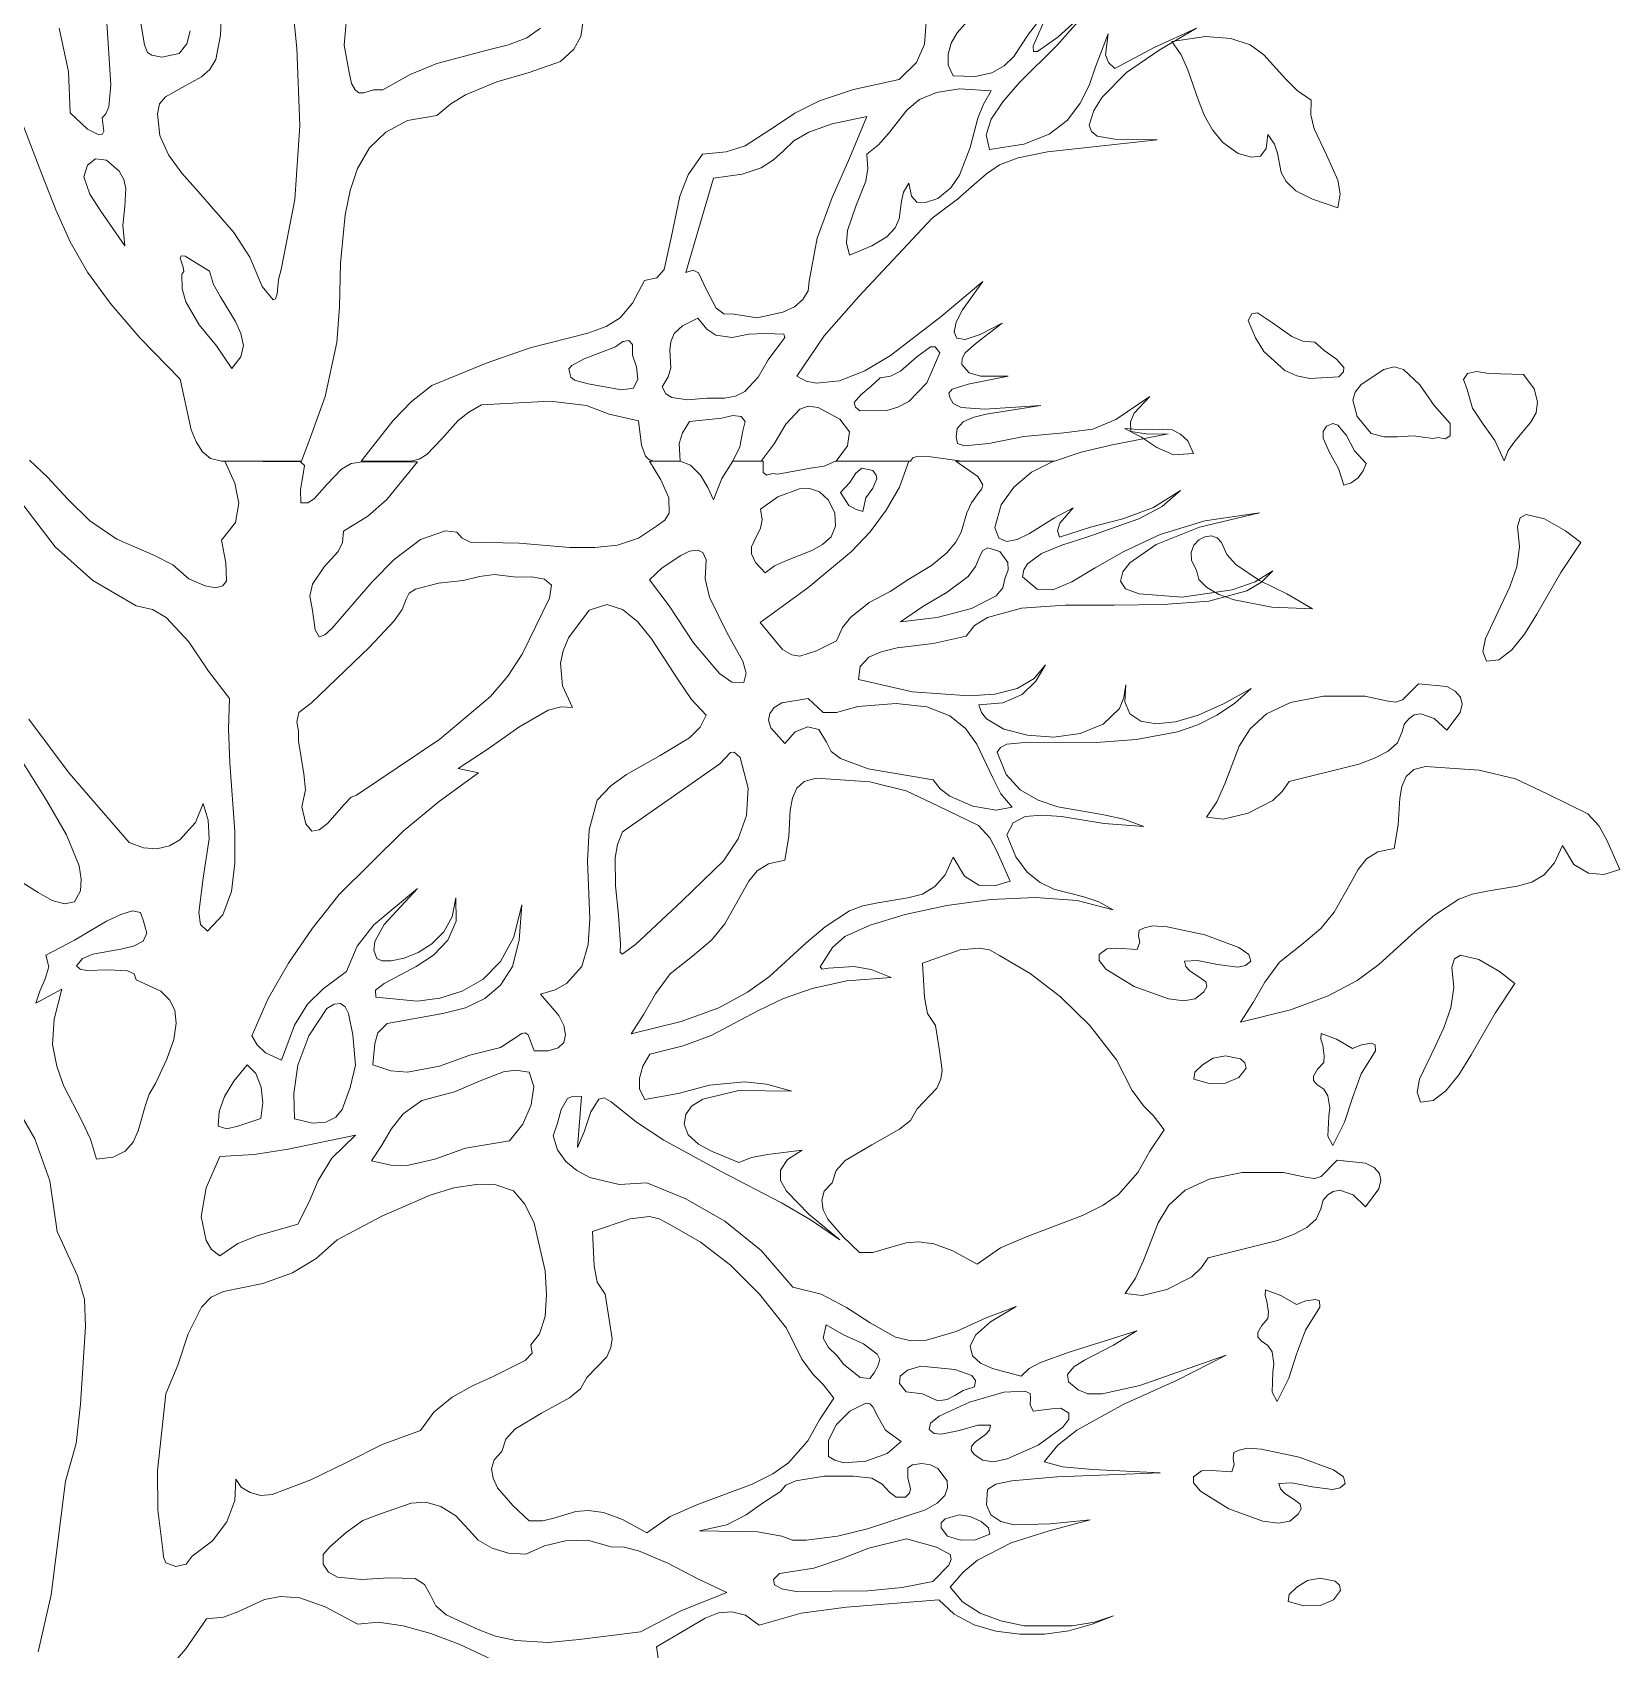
# Model space of a CAD drawing. Header units: inches. Extents: x -885 to 26362, y -28010 to 990.
# Drawn here: x 4401.628 to 4402.897, y -2396.451 to -2395.158 of the extents above; entities that cross this region are included whole.
import ezdxf

# ---------------------------------------------------------------- set-up
doc = ezdxf.new("R2010")
doc.units = ezdxf.units.IN
doc.header["$MEASUREMENT"] = 0
doc.layers.add('TREE', color=3, linetype='Continuous', lineweight=15)

# ---------------------------------------------------------------- blocks, each defined once
blk = doc.blocks.new('tree2')
at = {"layer": 'TREE'}
for points in [[(5207.9229, 5947.7084), (5207.9396, 5947.714), (5207.958, 5947.7183), (5207.9935, 5947.7254), (5207.9814, 5947.7251), (5207.9704, 5947.7269), (5207.9701, 5947.7328), (5207.9725, 5947.7383), (5207.9821, 5947.7485), (5207.9611, 5947.7343), (5207.9467, 5947.7282), (5207.9288, 5947.726), (5207.9039, 5947.7238), (5207.8823, 5947.7195), (5207.8672, 5947.718), (5207.8629, 5947.7195), (5207.862, 5947.7235), (5207.8626, 5947.7288), (5207.8663, 5947.7328), (5207.8724, 5947.7355), (5207.8805, 5947.7377), (5207.9146, 5947.7429), (5207.8798, 5947.7408), (5207.865, 5947.7417), (5207.8601, 5947.7442), (5207.858, 5947.7479), (5207.8574, 5947.7506), (5207.8595, 5947.7531), (5207.8694, 5947.7562), (5207.8943, 5947.7611), (5207.8771, 5947.7611), (5207.87, 5947.7633), (5207.8654, 5947.7685), (5207.8657, 5947.7722), (5207.8675, 5947.7756), (5207.8743, 5947.7817), (5207.8906, 5947.7941), (5207.8768, 5947.787), (5207.8675, 5947.7839), (5207.8623, 5947.7848), (5207.8607, 5947.7885), (5207.862, 5947.7947), (5207.866, 5947.8024), (5207.8786, 5947.8199), (5207.8527, 5947.7981), (5207.8213, 5947.774), (5207.8053, 5947.7645), (5207.7896, 5947.7583), (5207.7754, 5947.7568), (5207.769, 5947.758), (5207.7631, 5947.7611), (5207.7801, 5947.7861), (5207.8013, 5947.8104), (5207.8472, 5947.8593), (5207.8629, 5947.871), (5207.8731, 5947.88), (5207.8808, 5947.8867), (5207.8888, 5947.8923), (5207.9005, 5947.8966), (5207.9186, 5947.9003), (5207.9867, 5947.9077), (5207.9605, 5947.9083), (5207.9494, 5947.9101), (5207.946, 5947.9129), (5207.9445, 5947.9169), (5207.9473, 5947.9259), (5207.9525, 5947.9342), (5207.9676, 5947.9496), (5207.9879, 5947.9634), (5208.011, 5947.977), (5207.9848, 5947.965), (5207.9605, 5947.952), (5207.9565, 5947.9557), (5207.9547, 5947.9606), (5207.9562, 5947.9736), (5207.9485, 5947.953), (5207.9445, 5947.9416), (5207.939, 5947.9305), (5207.931, 5947.92), (5207.9196, 5947.9114), (5207.9039, 5947.9052), (5207.8826, 5947.9018), (5207.8805, 5947.9108), (5207.8838, 5947.9206), (5207.8909, 5947.9314), (5207.9011, 5947.9431), (5207.9248, 5947.9668), (5207.9454, 5947.9899), (5207.9251, 5947.9714), (5207.9125, 5947.9625), (5207.91, 5947.9625), (5207.9097, 5947.9659), (5207.9183, 5947.9853)], [(5207.9119, 5947.9797), (5207.9069, 5947.9733), (5207.8977, 5947.9594), (5207.8918, 5947.9536), (5207.8841, 5947.9493), (5207.8737, 5947.9471), (5207.8601, 5947.9474), (5207.857, 5947.9542), (5207.857, 5947.961), (5207.8589, 5947.9677), (5207.8626, 5947.9742), (5207.8851, 5947.9998)], [(5207.2726, 5947.9443), (5207.2948, 5947.8864), (5207.3034, 5947.8643), (5207.3123, 5947.8446), (5207.3231, 5947.8258), (5207.3372, 5947.8064), (5207.3557, 5947.7848), (5207.3807, 5947.7593), (5207.3874, 5947.7278), (5207.3905, 5947.7205), (5207.3945, 5947.7143), (5207.3994, 5947.71), (5207.4062, 5947.7084), (5207.4558, 5947.7084), (5207.4623, 5947.7257), (5207.4706, 5947.7485), (5207.4777, 5947.782), (5207.4795, 5947.8042), (5207.4801, 5947.8313), (5207.4829, 5947.8612), (5207.486, 5947.8763), (5207.4906, 5947.8901), (5207.498, 5947.9028), (5207.5082, 5947.9126), (5207.5217, 5947.9197), (5207.5399, 5947.9228), (5207.5485, 5947.9302), (5207.5577, 5947.9357), (5207.5771, 5947.9437), (5207.5971, 5947.9496), (5207.6165, 5947.9563), (5207.6249, 5947.964), (5207.6292, 5947.972), (5207.6319, 5947.9899)], [(5207.8444, 5947.9948), (5207.8423, 5947.9671), (5207.8373, 5947.9557), (5207.8266, 5947.9453), (5207.7982, 5947.9391), (5207.7773, 5947.932), (5207.7619, 5947.9243), (5207.7505, 5947.9166), (5207.7311, 5947.904), (5207.7194, 5947.9003), (5207.7046, 5947.8988), (5207.6957, 5947.8861), (5207.6905, 5947.8729), (5207.6852, 5947.847), (5207.6809, 5947.8273), (5207.6763, 5947.8221), (5207.6686, 5947.8205), (5207.6612, 5947.8064), (5207.6535, 5947.7974), (5207.6449, 5947.7919), (5207.6335, 5947.7879), (5207.5978, 5947.7787), (5207.571, 5947.7694), (5207.5368, 5947.7553), (5207.5242, 5947.7454), (5207.5128, 5947.7337), (5207.4928, 5947.7084), (5207.5235, 5947.7084), (5207.5288, 5947.7097), (5207.5337, 5947.7125), (5207.5429, 5947.7223), (5207.5531, 5947.7337), (5207.5596, 5947.7389), (5207.5676, 5947.7433), (5207.6101, 5947.7457), (5207.6326, 5947.7429), (5207.6467, 5947.7377), (5207.6649, 5947.7334), (5207.6667, 5947.7183), (5207.6692, 5947.7115), (5207.6714, 5947.7094), (5207.6744, 5947.7084), (5207.6908, 5947.7084), (5207.6901, 5947.7195), (5207.6923, 5947.726), (5207.6966, 5947.7331), (5207.7166, 5947.7352), (5207.7234, 5947.7368), (5207.7286, 5947.7362), (5207.7311, 5947.7331), (5207.7296, 5947.7272), (5207.7277, 5947.7174), (5207.7234, 5947.7084), (5207.741, 5947.7084), (5207.749, 5947.7192), (5207.7563, 5947.7315), (5207.765, 5947.7408), (5207.7702, 5947.7426), (5207.7764, 5947.7417), (5207.7899, 5947.7346), (5207.7958, 5947.7266), (5207.7945, 5947.718), (5207.7875, 5947.7084), (5207.8336, 5947.7084), (5207.8352, 5947.7106), (5207.8383, 5947.7115), (5207.8463, 5947.7112), (5207.8654, 5947.7084), (5207.9229, 5947.7084)], [(5207.3868, 5947.9754), (5207.3847, 5947.9674), (5207.38, 5947.9613), (5207.3693, 5947.9591), (5207.3631, 5947.9603), (5207.3603, 5947.9619), (5207.3585, 5947.9668), (5207.3536, 5947.9964)], [(5207.4854, 5947.9496), (5207.4823, 5947.9665), (5207.4838, 5947.9831)], [(5207.6042, 5947.977), (5207.5956, 5947.9711), (5207.5842, 5947.9668), (5207.571, 5947.9634), (5207.5399, 5947.9551), (5207.5232, 5947.9483), (5207.5063, 5947.9388), (5207.5005, 5947.9388), (5207.4946, 5947.9369), (5207.4915, 5947.9369), (5207.4891, 5947.9388), (5207.4869, 5947.9428), (5207.4854, 5947.9496)], [(5207.3123, 5947.9246), (5207.3114, 5947.9502), (5207.3055, 5947.977)], [(5207.3348, 5947.9837), (5207.3376, 5947.9419), (5207.3363, 5947.9283), (5207.3345, 5947.924), (5207.3323, 5947.9215), (5207.3332, 5947.9132), (5207.3323, 5947.9111), (5207.3302, 5947.9108), (5207.3231, 5947.9145), (5207.3123, 5947.9246)], [(5207.3665, 5947.924), (5207.3677, 5947.9302), (5207.3714, 5947.9345), (5207.3819, 5947.9403), (5207.3939, 5947.9468), (5207.3991, 5947.9514), (5207.4028, 5947.9576), (5207.4056, 5947.9727), (5207.4062, 5947.9871)], [(5207.4481, 5948.0136), (5207.453, 5947.9646), (5207.4549, 5947.9166), (5207.4518, 5947.8707), (5207.4432, 5947.8273), (5207.4416, 5947.8211), (5207.4407, 5947.8122), (5207.4398, 5947.8091), (5207.4383, 5947.8085), (5207.4315, 5947.8168), (5207.4238, 5947.835), (5207.4139, 5947.8504), (5207.3918, 5947.8757), (5207.3816, 5947.8871), (5207.3733, 5947.8984), (5207.368, 5947.9105), (5207.3665, 5947.924)], [(5208.0988, 5947.8657), (5208.0831, 5947.871), (5208.0726, 5947.8762), (5208.0668, 5947.882), (5208.0637, 5947.8876), (5208.0613, 5947.8996), (5208.0594, 5947.9051), (5208.0554, 5947.911), (5208.0542, 5947.9024), (5208.0508, 5947.8977), (5208.0452, 5947.8971), (5208.0369, 5947.8993), (5208.0274, 5947.9061), (5208.0209, 5947.9141), (5208.016, 5947.9227), (5208.0123, 5947.9322), (5208.0058, 5947.9513), (5208.0015, 5947.9606), (5207.9957, 5947.9689), (5208.0166, 5947.972), (5208.0323, 5947.9707), (5208.0443, 5947.9667), (5208.0529, 5947.9606), (5208.0665, 5947.9455), (5208.0736, 5947.9384), (5208.0822, 5947.9325), (5208.0819, 5947.9233), (5208.084, 5947.9147), (5208.0917, 5947.8984), (5208.0988, 5947.8827), (5208.1001, 5947.8743), (5208.0988, 5947.8657)], [(5207.7958, 5947.8362), (5207.7939, 5947.8439), (5207.7945, 5947.8516), (5207.7998, 5947.8667), (5207.8059, 5947.8821), (5207.8072, 5947.8901), (5207.8065, 5947.8988), (5207.8139, 5947.9046), (5207.8201, 5947.9117), (5207.8315, 5947.9265), (5207.8392, 5947.9329), (5207.8497, 5947.9372), (5207.8641, 5947.9394), (5207.8838, 5947.9382), (5207.8789, 5947.9299), (5207.8755, 5947.9212), (5207.8706, 5947.9031), (5207.8641, 5947.8858), (5207.8586, 5947.8781), (5207.8506, 5947.8713), (5207.8429, 5947.8689), (5207.8376, 5947.8692), (5207.8343, 5947.8729), (5207.8327, 5947.8809), (5207.8293, 5947.8754), (5207.8281, 5947.8698), (5207.8266, 5947.8587), (5207.8241, 5947.8532), (5207.8189, 5947.8476), (5207.8096, 5947.8421), (5207.7958, 5947.8362)], [(5207.8065, 5947.9222), (5207.7961, 5947.8969), (5207.785, 5947.872), (5207.7757, 5947.8467), (5207.7708, 5947.8202), (5207.7702, 5947.8141), (5207.7668, 5947.8088), (5207.7616, 5947.8042), (5207.7545, 5947.8008), (5207.7385, 5947.7974), (5207.724, 5947.7996), (5207.7179, 5947.7999), (5207.7132, 5947.8033), (5207.7071, 5947.8147), (5207.7021, 5947.8252), (5207.6988, 5947.827), (5207.6942, 5947.8255), (5207.7114, 5947.884), (5207.7292, 5947.8864), (5207.741, 5947.8904), (5207.7486, 5947.8954), (5207.7548, 5947.9009), (5207.7613, 5947.9071), (5207.7705, 5947.9126), (5207.785, 5947.9178), (5207.8065, 5947.9222)], [(5207.3462, 5947.8421), (5207.3314, 5947.8636), (5207.3246, 5947.8741), (5207.3209, 5947.8849), (5207.3231, 5947.892), (5207.328, 5947.896), (5207.3348, 5947.8951), (5207.3428, 5947.8883), (5207.3456, 5947.8831), (5207.3468, 5947.8775), (5207.3462, 5947.8664), (5207.345, 5947.8547), (5207.3462, 5947.8421)], [(5207.4127, 5947.766), (5207.4031, 5947.7799), (5207.3924, 5947.7931), (5207.3841, 5947.8073), (5207.3819, 5947.8153), (5207.3816, 5947.8245), (5207.3828, 5947.8261), (5207.3825, 5947.8289), (5207.3807, 5947.8344), (5207.3813, 5947.8359), (5207.3837, 5947.8356), (5207.3988, 5947.8264), (5207.4013, 5947.8181), (5207.4056, 5947.8104), (5207.4149, 5947.795), (5207.4182, 5947.7876), (5207.4198, 5947.7802), (5207.4182, 5947.7731), (5207.4127, 5947.766)], [(5207.7434, 5947.7876), (5207.7551, 5947.7873), (5207.7557, 5947.7851), (5207.7526, 5947.7811), (5207.7453, 5947.7713), (5207.7391, 5947.7605), (5207.7308, 5947.7516), (5207.7252, 5947.7488), (5207.7182, 5947.7476), (5207.7074, 5947.7476), (5207.6954, 5947.7466), (5207.6855, 5947.7479), (5207.6818, 5947.7503), (5207.6797, 5947.7546), (5207.6834, 5947.7608), (5207.6849, 5947.7663), (5207.6843, 5947.7774), (5207.6849, 5947.7824), (5207.6871, 5947.7876), (5207.6923, 5947.7925), (5207.7018, 5947.7971), (5207.7074, 5947.7904), (5207.7129, 5947.7867), (5207.7231, 5947.7851), (5207.7333, 5947.7873), (5207.7434, 5947.7876)], [(5208.0994, 5947.7607), (5208.0813, 5947.7598), (5208.0733, 5947.7613), (5208.0659, 5947.7647), (5208.0529, 5947.7764), (5208.0477, 5947.785), (5208.0431, 5947.7958), (5208.0455, 5947.7998), (5208.0489, 5947.8004), (5208.0582, 5947.7943), (5208.0702, 5947.7857), (5208.077, 5947.7829), (5208.0844, 5947.7823), (5208.0902, 5947.777), (5208.0979, 5947.7718), (5208.1025, 5947.7666), (5208.1022, 5947.7638), (5208.0994, 5947.7607)], [(5207.6507, 5947.7793), (5207.6553, 5947.7827), (5207.659, 5947.7833), (5207.6612, 5947.7808), (5207.6612, 5947.7743), (5207.6637, 5947.767), (5207.6646, 5947.7593), (5207.6618, 5947.7537), (5207.6544, 5947.7528), (5207.6338, 5947.7565), (5207.6252, 5947.7586), (5207.623, 5947.7605), (5207.6224, 5947.763), (5207.6218, 5947.7657), (5207.6236, 5947.7679), (5207.6313, 5947.7719), (5207.6507, 5947.7793)], [(5207.8022, 5947.7396), (5207.7995, 5947.742), (5207.7988, 5947.7448), (5207.8028, 5947.7497), (5207.8093, 5947.7549), (5207.8149, 5947.7602), (5207.8213, 5947.7611), (5207.8275, 5947.7642), (5207.8376, 5947.7731), (5207.846, 5947.7793), (5207.849, 5947.7793), (5207.8518, 5947.7756), (5207.8438, 5947.7571), (5207.8327, 5947.7454), (5207.8259, 5947.742), (5207.8189, 5947.7399), (5207.8022, 5947.7396)], [(5208.1576, 5947.7225), (5208.1456, 5947.7241), (5208.1358, 5947.7235), (5208.1275, 5947.7235), (5208.1195, 5947.7256), (5208.1108, 5947.7361), (5208.1081, 5947.7462), (5208.1096, 5947.7512), (5208.1133, 5947.7561), (5208.1272, 5947.7653), (5208.1336, 5947.7669), (5208.1395, 5947.7653), (5208.1496, 5947.7558), (5208.1586, 5947.7429), (5208.1684, 5947.7318), (5208.1684, 5947.7241), (5208.1653, 5947.7222), (5208.161, 5947.7231), (5208.1576, 5947.7225)], [(5208.1789, 5947.753), (5208.1767, 5947.7592), (5208.1792, 5947.7629), (5208.1847, 5947.7641), (5208.1924, 5947.7629), (5208.214, 5947.7623), (5208.2205, 5947.7533), (5208.2226, 5947.7453), (5208.2217, 5947.7385), (5208.2183, 5947.7324), (5208.2087, 5947.721), (5208.2044, 5947.7151), (5208.202, 5947.7087), (5208.1961, 5947.7213), (5208.189, 5947.7315), (5208.1823, 5947.7413), (5208.1789, 5947.753)], [(5207.9664, 5947.7287), (5207.9778, 5947.7278), (5207.9901, 5947.7284), (5207.996, 5947.7278), (5208.0012, 5947.7253), (5208.0058, 5947.721), (5208.0092, 5947.7133), (5207.9969, 5947.7124), (5207.9864, 5947.717), (5207.9766, 5947.7235), (5207.9664, 5947.7287)], [(5208.0917, 5947.7302), (5208.0957, 5947.7318), (5208.0988, 5947.7308), (5208.1041, 5947.7244), (5208.109, 5947.7148), (5208.1164, 5947.7071), (5208.1145, 5947.7025), (5208.1114, 5947.6982), (5208.1071, 5947.6951), (5208.1025, 5947.6936), (5208.0991, 5947.7038), (5208.0936, 5947.7139), (5208.0896, 5947.7228), (5208.0896, 5947.7268), (5208.0917, 5947.7302)], [(5207.376, 5946.9623), (5207.3841, 5946.9716), (5207.397, 5946.9903), (5207.4075, 5946.9913), (5207.4164, 5946.9947), (5207.433, 5947.0023), (5207.4429, 5947.0042), (5207.4549, 5947.0033), (5207.4706, 5946.9977), (5207.4909, 5946.987), (5207.5035, 5946.9882), (5207.5189, 5946.986), (5207.5362, 5946.9811), (5207.554, 5946.9743), (5207.5894, 5946.9577)], [(5207.6778, 5946.9617), (5207.676, 5946.9728), (5207.6901, 5946.9811), (5207.7062, 5946.9907), (5207.7145, 5946.994), (5207.7228, 5946.9947), (5207.7314, 5946.9925), (5207.7397, 5946.9863), (5207.7659, 5946.9937), (5207.7939, 5946.9974), (5207.8512, 5947.002), (5207.8607, 5946.9931), (5207.8731, 5946.9866), (5207.8866, 5946.9826), (5207.9014, 5946.9808), (5207.9168, 5946.9808), (5207.9319, 5946.9829), (5207.9463, 5946.987), (5207.9596, 5946.9922), (5207.9479, 5946.9882), (5207.934, 5946.986), (5207.9042, 5946.986), (5207.8897, 5946.9891), (5207.8768, 5946.9937), (5207.866, 5947.0008), (5207.8583, 5947.01), (5207.8663, 5947.0193), (5207.8752, 5947.0267), (5207.8962, 5947.0375), (5207.9196, 5947.0448), (5207.9451, 5947.0516), (5207.9202, 5947.0492), (5207.898, 5947.0485), (5207.8897, 5947.0507), (5207.8835, 5947.0547), (5207.8808, 5947.0609), (5207.8814, 5947.0704), (5207.8866, 5947.0738), (5207.8965, 5947.0759), (5207.9245, 5947.0784), (5207.9885, 5947.0809), (5207.9467, 5947.083), (5207.9279, 5947.0846), (5207.9165, 5947.0877), (5207.9251, 5947.0981), (5207.9368, 5947.1074), (5207.9661, 5947.1234), (5207.9987, 5947.1382), (5208.0295, 5947.1539), (5207.9759, 5947.1351), (5207.9525, 5947.1298), (5207.9436, 5947.1298), (5207.9377, 5947.1323), (5207.9316, 5947.1372), (5207.931, 5947.1418), (5207.935, 5947.1465), (5207.9417, 5947.1508), (5207.9596, 5947.16), (5207.9741, 5947.1689), (5207.9328, 5947.156), (5207.9143, 5947.1492), (5207.9072, 5947.1455), (5207.9023, 5947.1409), (5207.8845, 5947.1455), (5207.8771, 5947.1489), (5207.8721, 5947.1535), (5207.8706, 5947.1594), (5207.874, 5947.1662), (5207.8832, 5947.1745), (5207.8992, 5947.184), (5207.8805, 5947.177), (5207.862, 5947.1686), (5207.8435, 5947.1631), (5207.834, 5947.1628), (5207.8244, 5947.1649), (5207.8087, 5947.1739), (5207.7939, 5947.1834), (5207.7782, 5947.1917), (5207.7607, 5947.196), (5207.741, 5947.2188), (5207.7185, 5947.237), (5207.6942, 5947.2509), (5207.6701, 5947.2607), (5207.6529, 5947.2598), (5207.6347, 5947.2641), (5207.6267, 5947.2684), (5207.6199, 5947.274), (5207.6147, 5947.2813), (5207.6119, 5947.29), (5207.6147, 5947.2977), (5207.6169, 5947.3063), (5207.6209, 5947.3131), (5207.6243, 5947.3146), (5207.6295, 5947.3143), (5207.627, 5947.2826), (5207.6313, 5947.2924), (5207.6353, 5947.3047), (5207.6403, 5947.3127), (5207.6436, 5947.3134), (5207.648, 5947.3109), (5207.6637, 5947.2983), (5207.6806, 5947.2872), (5207.7163, 5947.2678), (5207.7536, 5947.2484), (5207.7721, 5947.2376), (5207.7899, 5947.2253), (5207.7708, 5947.241), (5207.7567, 5947.2555), (5207.753, 5947.2622), (5207.753, 5947.2687), (5207.7573, 5947.2752), (5207.7665, 5947.281), (5207.745, 5947.2783), (5207.7351, 5947.2764), (5207.7271, 5947.2733), (5207.7102, 5947.2804), (5207.7021, 5947.2847), (5207.6957, 5947.2906), (5207.6932, 5947.2971), (5207.6942, 5947.3032), (5207.6978, 5947.3084), (5207.7049, 5947.3127), (5207.7271, 5947.318), (5207.76, 5947.3177), (5207.7443, 5947.322), (5207.7308, 5947.3235), (5207.7089, 5947.3214), (5207.6895, 5947.3161), (5207.6689, 5947.3124), (5207.6655, 5947.3189), (5207.6655, 5947.3257), (5207.6677, 5947.3331), (5207.672, 5947.3405), (5207.6926, 5947.3457), (5207.7099, 5947.3522), (5207.7394, 5947.3676), (5207.7548, 5947.375), (5207.7727, 5947.3814), (5207.7942, 5947.386), (5207.8216, 5947.3882), (5207.8093, 5947.3931), (5207.7985, 5947.395), (5207.7828, 5947.394), (5207.7788, 5947.3934), (5207.7776, 5947.3947), (5207.7853, 5947.4067), (5207.793, 5947.4135), (5207.8087, 5947.4205), (5207.8303, 5947.4273), (5207.8561, 5947.4328), (5207.8835, 5947.4365), (5207.9112, 5947.4378), (5207.9371, 5947.4359), (5207.9593, 5947.4301), (5207.9504, 5947.435), (5207.9411, 5947.4381), (5207.9226, 5947.443), (5207.914, 5947.447), (5207.906, 5947.4535), (5207.8989, 5947.463), (5207.8934, 5947.4766), (5207.8974, 5947.484), (5207.9048, 5947.488), (5207.9149, 5947.4889), (5207.9273, 5947.488), (5207.9537, 5947.4837), (5207.9784, 5947.4818), (5207.9661, 5947.4864), (5207.9525, 5947.4892), (5207.9251, 5947.4941), (5207.9128, 5947.4981), (5207.9017, 5947.5046), (5207.8931, 5947.5141), (5207.8875, 5947.528), (5207.8894, 5947.5308), (5207.8934, 5947.5329), (5207.9069, 5947.5342), (5207.9488, 5947.5339), (5207.9738, 5947.5357), (5207.9993, 5947.5406), (5208.0119, 5947.5449), (5208.0236, 5947.5508), (5208.0347, 5947.5582), (5208.0449, 5947.5674), (5208.0279, 5947.5579), (5208.0122, 5947.5508), (5207.9981, 5947.5468), (5207.9861, 5947.5455), (5207.9765, 5947.5471), (5207.9698, 5947.5517), (5207.9667, 5947.5591), (5207.9673, 5947.5696), (5207.9661, 5947.5619), (5207.9633, 5947.5551), (5207.9531, 5947.5452), (5207.939, 5947.5394), (5207.9226, 5947.5372), (5207.9063, 5947.5385), (5207.8915, 5947.5422), (5207.8808, 5947.5486), (5207.8777, 5947.5526), (5207.8761, 5947.5573), (5207.8909, 5947.5585), (5207.9029, 5947.5637), (5207.9115, 5947.572), (5207.9174, 5947.5822), (5207.9103, 5947.5736), (5207.8998, 5947.5674), (5207.886, 5947.564), (5207.87, 5947.5628), (5207.8349, 5947.5653), (5207.8013, 5947.573), (5207.8025, 5947.581), (5207.8078, 5947.5868), (5207.8155, 5947.5902), (5207.8253, 5947.5927), (5207.8478, 5947.5954), (5207.8681, 5947.5998), (5207.8734, 5947.6065), (5207.8814, 5947.6114), (5207.9026, 5947.6173), (5207.9297, 5947.6191), (5207.9599, 5947.6191), (5207.9904, 5947.6195), (5208.0187, 5947.6216), (5208.0424, 5947.6281), (5208.0514, 5947.6333), (5208.0584, 5947.6404), (5208.0474, 5947.6336), (5208.0332, 5947.6287), (5208.0021, 5947.6241), (5207.9756, 5947.6262), (5207.967, 5947.6293), (5207.9639, 5947.6339), (5207.9654, 5947.6398), (5207.9698, 5947.6453), (5207.9861, 5947.6567), (5208.0129, 5947.6675), (5208.0501, 5947.6764), (5208.0162, 5947.6715), (5207.9885, 5947.6629), (5207.9661, 5947.6524), (5207.9482, 5947.6422), (5207.9337, 5947.6336), (5207.922, 5947.6287), (5207.9122, 5947.629), (5207.9032, 5947.6367), (5207.9039, 5947.641), (5207.9063, 5947.6447), (5207.9149, 5947.6512), (5207.9276, 5947.6564), (5207.943, 5947.6613), (5207.9753, 5947.6727), (5207.9898, 5947.6804), (5208.0012, 5947.6903), (5207.9845, 5947.6798), (5207.9654, 5947.6727), (5207.9454, 5947.6675), (5207.926, 5947.6613), (5207.9248, 5947.6653), (5207.9263, 5947.67), (5207.9346, 5947.6795), (5207.9229, 5947.6733), (5207.9075, 5947.6635), (5207.8998, 5947.6598), (5207.8934, 5947.6586), (5207.8885, 5947.6607), (5207.886, 5947.6672), (5207.89, 5947.6813), (5207.8977, 5947.6924), (5207.9088, 5947.7017), (5207.9223, 5947.7084), (5207.8617, 5947.7084), (5207.8755, 5947.6989), (5207.8786, 5947.6937), (5207.878, 5947.6912), (5207.8761, 5947.689), (5207.8715, 5947.6826), (5207.8687, 5947.6764), (5207.865, 5947.6644), (5207.8617, 5947.6582), (5207.8561, 5947.6515), (5207.8466, 5947.6438), (5207.8327, 5947.6352), (5207.821, 5947.6275), (5207.8081, 5947.6207), (5207.7964, 5947.6114), (5207.7915, 5947.6053), (5207.7878, 5947.597), (5207.7754, 5947.5908), (5207.765, 5947.5874), (5207.76, 5947.5883), (5207.7542, 5947.5917), (5207.7403, 5947.6084), (5207.7699, 5947.6299), (5207.797, 5947.6524), (5207.8087, 5947.6647), (5207.8185, 5947.678), (5207.8269, 5947.6924), (5207.8327, 5947.7084), (5207.7871, 5947.7084), (5207.7801, 5947.7054), (5207.7717, 5947.7041), (5207.7514, 5947.7004), (5207.748, 5947.7007), (5207.7446, 5947.6998), (5207.7422, 5947.7014), (5207.7422, 5947.7084), (5207.7234, 5947.7084), (5207.7166, 5947.6977), (5207.7114, 5947.6844), (5207.708, 5947.6921), (5207.7034, 5947.6998), (5207.6972, 5947.706), (5207.6908, 5947.7084), (5207.6717, 5947.7084), (5207.6787, 5947.6968), (5207.6837, 5947.6857), (5207.684, 5947.6761), (5207.6812, 5947.6718), (5207.676, 5947.6681), (5207.6649, 5947.6607), (5207.652, 5947.6564), (5207.6378, 5947.6549), (5207.6224, 5947.6549), (5207.591, 5947.6576), (5207.5605, 5947.6582), (5207.5556, 5947.6607), (5207.5522, 5947.6644), (5207.5451, 5947.6653), (5207.5297, 5947.6598), (5207.5134, 5947.6475), (5207.4998, 5947.6336), (5207.4746, 5947.6047), (5207.4703, 5947.6007), (5207.4669, 5947.5994), (5207.4644, 5947.6038), (5207.4626, 5947.6158), (5207.461, 5947.6247), (5207.4626, 5947.6321), (5207.47, 5947.6429), (5207.4786, 5947.6524), (5207.4814, 5947.6579), (5207.482, 5947.665), (5207.4971, 5947.6743), (5207.5088, 5947.6847), (5207.5279, 5947.7081), (5207.4937, 5947.7081), (5207.4866, 5947.7069), (5207.4807, 5947.7035), (5207.4715, 5947.694), (5207.4638, 5947.685), (5207.4598, 5947.6826), (5207.4555, 5947.6826), (5207.4552, 5947.6909), (5207.4567, 5947.6992), (5207.4577, 5947.7057), (5207.4552, 5947.7081), (5207.4084, 5947.7084), (5207.4145, 5947.6949), (5207.417, 5947.6823), (5207.4149, 5947.6703), (5207.4062, 5947.6595), (5207.409, 5947.6453), (5207.4093, 5947.6342), (5207.4071, 5947.6312), (5207.4028, 5947.6299), (5207.3961, 5947.6312), (5207.3859, 5947.6355), (5207.376, 5947.6441), (5207.3647, 5947.6499), (5207.3413, 5947.6601), (5207.3246, 5947.6715), (5207.3108, 5947.685), (5207.2985, 5947.6983), (5207.2871, 5947.7091)], [(5207.2837, 5947.6807), (5207.3031, 5947.6552), (5207.3265, 5947.6345), (5207.3533, 5947.6188), (5207.3634, 5947.6164), (5207.372, 5947.6114), (5207.3859, 5947.5964), (5207.3982, 5947.5782), (5207.4112, 5947.5613), (5207.4105, 5947.5422), (5207.4115, 5947.5212), (5207.4145, 5947.4787), (5207.4145, 5947.459), (5207.4124, 5947.4415), (5207.4071, 5947.427), (5207.3976, 5947.4168), (5207.3933, 5947.4211), (5207.3921, 5947.4285), (5207.3948, 5947.4498), (5207.3985, 5947.4741), (5207.3979, 5947.4858), (5207.3948, 5947.496), (5207.3902, 5947.4843), (5207.3804, 5947.4735), (5207.3739, 5947.4698), (5207.3662, 5947.4679), (5207.3579, 5947.4686), (5207.3489, 5947.4719), (5207.3117, 5947.5148), (5207.2867, 5947.5483)], [(5207.2834, 5947.5209), (5207.2978, 5947.4978), (5207.3101, 5947.4766), (5207.3179, 5947.4575), (5207.3191, 5947.4492), (5207.3188, 5947.4418), (5207.3151, 5947.435), (5207.3089, 5947.4338), (5207.3012, 5947.4359), (5207.2926, 5947.4409), (5207.2735, 5947.4529)], [(5207.2797, 5947.3066), (5207.2904, 5947.2881), (5207.2997, 5947.2619), (5207.3043, 5947.2305), (5207.3169, 5947.2031), (5207.3212, 5947.1886), (5207.3219, 5947.1717), (5207.3188, 5947.1234), (5207.316, 5947.099), (5207.3095, 5947.0756), (5207.3006, 5947.0051), (5207.2926, 5946.9697)], [(5207.8102, 5947.7026), (5207.8124, 5947.6998), (5207.8127, 5947.6974), (5207.8102, 5947.6918), (5207.8059, 5947.6857), (5207.8041, 5947.6773), (5207.7995, 5947.6786), (5207.7955, 5947.681), (5207.7902, 5947.689), (5207.7961, 5947.6952), (5207.7998, 5947.7011), (5207.8035, 5947.7041), (5207.8102, 5947.7026)], [(5207.7868, 5947.6764), (5207.7871, 5947.6681), (5207.7844, 5947.6616), (5207.7791, 5947.6567), (5207.7724, 5947.653), (5207.7567, 5947.6469), (5207.7493, 5947.6435), (5207.7434, 5947.6392), (5207.7376, 5947.6456), (5207.7351, 5947.6509), (5207.7351, 5947.6552), (5207.7366, 5947.6589), (5207.7407, 5947.6669), (5207.7416, 5947.6721), (5207.7407, 5947.6786), (5207.7514, 5947.6863), (5207.7647, 5947.6912), (5207.7711, 5947.6915), (5207.7773, 5947.6894), (5207.7825, 5947.6844), (5207.7868, 5947.6764)], [(5208.1909, 5947.5843), (5208.1986, 5947.5852), (5208.2066, 5947.5914), (5208.2146, 5947.6012), (5208.2223, 5947.6135), (5208.2371, 5947.6394), (5208.2494, 5947.6579), (5208.2399, 5947.6653), (5208.2269, 5947.6726), (5208.2155, 5947.6754), (5208.2118, 5947.6733), (5208.2103, 5947.668), (5208.2115, 5947.6554), (5208.2097, 5947.6428), (5208.2054, 5947.6305), (5208.1998, 5947.6188), (5208.1903, 5947.5984), (5208.1887, 5947.5904), (5208.1909, 5947.5843)], [(5207.8275, 5947.6087), (5207.8413, 5947.6182), (5207.8564, 5947.6272), (5207.8694, 5947.637), (5207.874, 5947.6432), (5207.8768, 5947.6499), (5207.8786, 5947.653), (5207.8817, 5947.6546), (5207.8891, 5947.6524), (5207.894, 5947.6456), (5207.8943, 5947.641), (5207.8921, 5947.6355), (5207.8909, 5947.6299), (5207.8869, 5947.625), (5207.8715, 5947.617), (5207.8503, 5947.6114), (5207.8275, 5947.6087)], [(5208.0831, 5947.6169), (5208.0671, 5947.6261), (5208.0502, 5947.6345), (5208.0354, 5947.6443), (5208.0298, 5947.6505), (5208.0265, 5947.6579), (5208.024, 5947.6609), (5208.0203, 5947.6622), (5208.0163, 5947.6616), (5208.0126, 5947.6597), (5208.0095, 5947.6563), (5208.0077, 5947.6517), (5208.008, 5947.6468), (5208.0111, 5947.6409), (5208.0126, 5947.6351), (5208.0172, 5947.6302), (5208.0249, 5947.6258), (5208.0345, 5947.6224), (5208.0579, 5947.6178), (5208.0831, 5947.6169)], [(5207.7302, 5947.5711), (5207.7228, 5947.5714), (5207.7151, 5947.5767), (5207.6991, 5947.5957), (5207.684, 5947.6188), (5207.6717, 5947.6348), (5207.6797, 5947.6422), (5207.6911, 5947.6499), (5207.6966, 5947.6527), (5207.7015, 5947.6533), (5207.7049, 5947.6518), (5207.7068, 5947.6472), (5207.7062, 5947.6355), (5207.7089, 5947.6241), (5207.7197, 5947.6022), (5207.7296, 5947.5843), (5207.7317, 5947.577), (5207.7302, 5947.5711)], [(5207.5891, 5947.6364), (5207.5987, 5947.6367), (5207.6067, 5947.6352), (5207.611, 5947.6315), (5207.6098, 5947.6235), (5207.5928, 5947.5887), (5207.5839, 5947.5751), (5207.5731, 5947.5625), (5207.5417, 5947.536), (5207.49, 5947.5012), (5207.4866, 5947.5), (5207.4823, 5947.4954), (5207.4721, 5947.4837), (5207.4669, 5947.4797), (5207.4623, 5947.479), (5207.4586, 5947.4834), (5207.4561, 5947.4941), (5207.4583, 5947.5046), (5207.4573, 5947.5144), (5207.454, 5947.5348), (5207.454, 5947.5409), (5207.453, 5947.5468), (5207.4543, 5947.5526), (5207.462, 5947.5585), (5207.498, 5947.593), (5207.5134, 5947.6093), (5207.5183, 5947.6164), (5207.5208, 5947.6228), (5207.5226, 5947.6265), (5207.5266, 5947.629), (5207.5408, 5947.6327), (5207.5562, 5947.6345), (5207.5663, 5947.637), (5207.5756, 5947.6382), (5207.5891, 5947.6364)], [(5207.6002, 5947.3426), (5207.5965, 5947.3525), (5207.5947, 5947.3537), (5207.5925, 5947.3534), (5207.5793, 5947.3448), (5207.5602, 5947.3399), (5207.5414, 5947.3331), (5207.5217, 5947.3294), (5207.5112, 5947.3303), (5207.5001, 5947.334), (5207.5014, 5947.3472), (5207.5032, 5947.3537), (5207.5091, 5947.3596), (5207.5436, 5947.3657), (5207.5577, 5947.3694), (5207.5697, 5947.375), (5207.5793, 5947.3833), (5207.5867, 5947.395), (5207.591, 5947.4113), (5207.5925, 5947.4332), (5207.5876, 5947.4131), (5207.5793, 5947.398), (5207.5685, 5947.387), (5207.5556, 5947.3796), (5207.5417, 5947.3753), (5207.5276, 5947.3734), (5207.502, 5947.3759), (5207.5017, 5947.3802), (5207.5072, 5947.3845), (5207.5269, 5947.395), (5207.5377, 5947.402), (5207.5466, 5947.4113), (5207.5519, 5947.423), (5207.5516, 5947.4375), (5207.5494, 5947.4258), (5207.5442, 5947.4165), (5207.5368, 5947.4091), (5207.5282, 5947.4036), (5207.5195, 5947.4002), (5207.5115, 5947.3984), (5207.5057, 5947.3984), (5207.5026, 5947.3999), (5207.5008, 5947.4051), (5207.5014, 5947.4104), (5207.5072, 5947.4211), (5207.5279, 5947.4433), (5207.5008, 5947.4208), (5207.4903, 5947.4076), (5207.4838, 5947.3919), (5207.4693, 5947.3811), (5207.4595, 5947.3716), (5207.4515, 5947.3586), (5207.4435, 5947.3368), (5207.4336, 5947.3414), (5207.4284, 5947.3463), (5207.425, 5947.3519), (5207.4352, 5947.375), (5207.4478, 5947.3971), (5207.4626, 5947.4187), (5207.4792, 5947.4396), (5207.5189, 5947.479), (5207.5414, 5947.4975), (5207.5657, 5947.5151), (5207.5531, 5947.5178), (5207.5716, 5947.5299), (5207.5907, 5947.5434), (5207.6088, 5947.5539), (5207.6169, 5947.556), (5207.6239, 5947.5557), (5207.6178, 5947.569), (5207.6165, 5947.5831), (5207.6181, 5947.5908), (5207.6215, 5947.5988), (5207.6344, 5947.6161), (5207.6452, 5947.6195), (5207.655, 5947.6164), (5207.6643, 5947.609), (5207.6729, 5947.5982), (5207.6895, 5947.5727), (5207.6978, 5947.5606), (5207.7068, 5947.5508), (5207.7031, 5947.5434), (5207.6966, 5947.5369), (5207.6784, 5947.5258), (5207.6575, 5947.5141), (5207.6477, 5947.5071), (5207.6393, 5947.4981), (5207.6344, 5947.4797), (5207.6332, 5947.4606), (5207.6347, 5947.4245), (5207.6338, 5947.4085), (5207.6298, 5947.395), (5207.6202, 5947.3845), (5207.6132, 5947.3805), (5207.6042, 5947.3777), (5207.6156, 5947.3645), (5207.6187, 5947.3583), (5207.6196, 5947.3525), (5207.6187, 5947.3479), (5207.615, 5947.3445), (5207.6088, 5947.3426), (5207.6002, 5947.3426)], [(5208.0172, 5947.4876), (5208.0277, 5947.4863), (5208.0431, 5947.49), (5208.0585, 5947.498), (5208.0643, 5947.5036), (5208.0686, 5947.5097), (5208.1118, 5947.5205), (5208.1216, 5947.5242), (5208.1299, 5947.5285), (5208.1358, 5947.5338), (5208.1385, 5947.5402), (5208.1401, 5947.5455), (5208.1429, 5947.5489), (5208.1462, 5947.551), (5208.1503, 5947.5516), (5208.1586, 5947.5489), (5208.1663, 5947.5415), (5208.1746, 5947.5525), (5208.1758, 5947.5578), (5208.1749, 5947.5621), (5208.1715, 5947.5658), (5208.1663, 5947.5686), (5208.1487, 5947.5704), (5208.1388, 5947.5603), (5208.1348, 5947.559), (5208.1299, 5947.5596), (5208.1154, 5947.5627), (5208.0899, 5947.5627), (5208.0693, 5947.5587), (5208.0545, 5947.5516), (5208.0443, 5947.5424), (5208.0375, 5947.5316), (5208.0286, 5947.5082), (5208.0237, 5947.4971), (5208.0172, 5947.4876)], [(5207.8968, 5947.4938), (5207.8869, 5947.492), (5207.8724, 5947.4944), (5207.858, 5947.5006), (5207.8521, 5947.5052), (5207.8478, 5947.5108), (5207.8075, 5947.5175), (5207.7902, 5947.524), (5207.7844, 5947.5283), (5207.7816, 5947.5342), (5207.7767, 5947.5419), (5207.7699, 5947.5437), (5207.7622, 5947.5406), (5207.7557, 5947.5332), (5207.7471, 5947.5431), (5207.7456, 5947.5477), (5207.7465, 5947.552), (5207.749, 5947.5557), (5207.7539, 5947.5585), (5207.7702, 5947.5613), (5207.7794, 5947.5526), (5207.7878, 5947.5526), (5207.801, 5947.5563), (5207.8247, 5947.5582), (5207.8438, 5947.556), (5207.858, 5947.5505), (5207.8678, 5947.5425), (5207.8749, 5947.5329), (5207.8848, 5947.512), (5207.8897, 5947.5021), (5207.8968, 5947.4938)], [(5207.6538, 5947.4088), (5207.6526, 5947.4267), (5207.6507, 5947.4449), (5207.6504, 5947.4624), (5207.652, 5947.4707), (5207.655, 5947.4784), (5207.7154, 5947.5206), (5207.7219, 5947.5277), (5207.7243, 5947.528), (5207.728, 5947.5246), (5207.7329, 5947.5055), (5207.732, 5947.4886), (5207.7268, 5947.4741), (5207.7176, 5947.4606), (5207.692, 5947.4356), (5207.663, 5947.4085), (5207.6547, 5947.4027), (5207.6535, 5947.4039), (5207.6538, 5947.4088)], [(5208.0383, 5947.3604), (5208.0463, 5947.3727), (5208.0534, 5947.3853), (5208.0626, 5947.3976), (5208.0765, 5947.4087), (5208.0882, 5947.4186), (5208.0965, 5947.4287), (5208.107, 5947.4472), (5208.1113, 5947.4552), (5208.1165, 5947.4617), (5208.1236, 5947.466), (5208.1338, 5947.4682), (5208.1362, 5947.4829), (5208.1372, 5947.4993), (5208.1384, 5947.5067), (5208.1412, 5947.5128), (5208.1458, 5947.5171), (5208.1532, 5947.519), (5208.1864, 5947.5168), (5208.2089, 5947.5113), (5208.2286, 5947.502), (5208.2539, 5947.4897), (5208.2609, 5947.482), (5208.2656, 5947.4734), (5208.2736, 5947.4552), (5208.2637, 5947.4521), (5208.2542, 5947.4528), (5208.2452, 5947.4583), (5208.2382, 5947.47), (5208.2332, 5947.4592), (5208.2268, 5947.4518), (5208.2191, 5947.4472), (5208.2101, 5947.4448), (5208.1914, 5947.4417), (5208.1821, 5947.4398), (5208.1738, 5947.4368), (5208.1587, 5947.4269), (5208.1467, 5947.4167), (5208.1242, 5947.3961), (5208.1107, 5947.3863), (5208.0928, 5947.3767), (5208.0694, 5947.3681), (5208.0383, 5947.3604)], [(5207.6603, 5947.3531), (5207.6683, 5947.3654), (5207.6754, 5947.378), (5207.6846, 5947.3904), (5207.6985, 5947.4014), (5207.7102, 5947.4113), (5207.7185, 5947.4214), (5207.7289, 5947.4399), (5207.7333, 5947.4479), (5207.7385, 5947.4544), (5207.7456, 5947.4587), (5207.7557, 5947.4609), (5207.7582, 5947.4756), (5207.7591, 5947.492), (5207.7604, 5947.4994), (5207.7631, 5947.5055), (5207.7677, 5947.5098), (5207.7751, 5947.5117), (5207.8084, 5947.5095), (5207.8309, 5947.504), (5207.8506, 5947.4947), (5207.8758, 5947.4824), (5207.8829, 5947.4747), (5207.8875, 5947.4661), (5207.8955, 5947.4479), (5207.8857, 5947.4449), (5207.8761, 5947.4455), (5207.8672, 5947.451), (5207.8601, 5947.4627), (5207.8552, 5947.4519), (5207.8487, 5947.4445), (5207.841, 5947.4399), (5207.8321, 5947.4375), (5207.8133, 5947.4344), (5207.8041, 5947.4325), (5207.7958, 5947.4295), (5207.7807, 5947.4196), (5207.7687, 5947.4094), (5207.7462, 5947.3888), (5207.7326, 5947.379), (5207.7148, 5947.3694), (5207.6914, 5947.3608), (5207.6603, 5947.3531)], [(5207.3286, 5947.2755), (5207.3249, 5947.2878), (5207.3197, 5947.2992), (5207.3083, 5947.3211), (5207.304, 5947.3331), (5207.3015, 5947.3466), (5207.3025, 5947.3623), (5207.3071, 5947.3808), (5207.2911, 5947.3722), (5207.2935, 5947.3796), (5207.2969, 5947.3873), (5207.2991, 5947.3947), (5207.2972, 5947.402), (5207.3151, 5947.4113), (5207.3348, 5947.423), (5207.3437, 5947.4273), (5207.3511, 5947.4295), (5207.356, 5947.4285), (5207.3579, 5947.423), (5207.36, 5947.4156), (5207.3576, 5947.4107), (5207.3517, 5947.4076), (5207.3437, 5947.4057), (5207.3265, 5947.4027), (5207.32, 5947.3999), (5207.3163, 5947.3953), (5207.3185, 5947.3934), (5207.3228, 5947.3925), (5207.3357, 5947.3928), (5207.348, 5947.3922), (5207.352, 5947.3904), (5207.3533, 5947.3867), (5207.3687, 5947.3796), (5207.3739, 5947.3743), (5207.3773, 5947.3679), (5207.3782, 5947.3599), (5207.3767, 5947.3497), (5207.3724, 5947.3374), (5207.3653, 5947.3223), (5207.3613, 5947.3158), (5207.3588, 5947.3084), (5207.3545, 5947.293), (5207.3514, 5947.286), (5207.3465, 5947.2804), (5207.3391, 5947.2767), (5207.3286, 5947.2755)], [(5208.0036, 5947.3983), (5208.0116, 5947.3986), (5208.0242, 5947.3962), (5208.0368, 5947.3946), (5208.0415, 5947.3956), (5208.0448, 5947.3983), (5208.0436, 5947.4023), (5208.0374, 5947.4067), (5208.0162, 5947.4147), (5207.9928, 5947.4196), (5207.9839, 5947.4202), (5207.9789, 5947.419), (5207.9756, 5947.4174), (5207.9752, 5947.414), (5207.9759, 5947.41), (5207.9743, 5947.4054), (5207.9617, 5947.4063), (5207.9555, 5947.406), (5207.9506, 5947.4023), (5207.9506, 5947.3986), (5207.9549, 5947.3934), (5207.9725, 5947.3826), (5207.9937, 5947.3749), (5208.0033, 5947.3737), (5208.0103, 5947.3749), (5208.0156, 5947.3792), (5208.0174, 5947.3826), (5208.0168, 5947.3854), (5208.014, 5947.3876), (5208.007, 5947.3922), (5208.0045, 5947.3949), (5208.0036, 5947.3983)], [(5207.8888, 5947.4018), (5207.9079, 5947.3907), (5207.9267, 5947.3762), (5207.9449, 5947.3583), (5207.9615, 5947.3371), (5207.9711, 5947.318), (5207.9781, 5947.3085), (5207.9843, 5947.3023), (5207.9911, 5947.2937), (5207.9821, 5947.2804), (5207.9747, 5947.2672), (5207.9627, 5947.2536), (5207.9532, 5947.2469), (5207.9403, 5947.2404), (5207.9061, 5947.2275), (5207.8895, 5947.2204), (5207.875, 5947.2102), (5207.8599, 5947.2185), (5207.8482, 5947.2229), (5207.8386, 5947.2241), (5207.8309, 5947.2235), (5207.8174, 5947.2195), (5207.8103, 5947.2176), (5207.802, 5947.2176), (5207.7918, 5947.2272), (5207.7823, 5947.2382), (5207.7795, 5947.2441), (5207.7786, 5947.25), (5207.7801, 5947.2555), (5207.7851, 5947.2607), (5207.7875, 5947.2684), (5207.7931, 5947.2746), (5207.8097, 5947.2844), (5207.8269, 5947.294), (5207.8337, 5947.2995), (5207.8377, 5947.3066), (5207.85, 5947.3195), (5207.8525, 5947.3251), (5207.8534, 5947.3306), (5207.8516, 5947.3426), (5207.8491, 5947.3583), (5207.8442, 5947.3657), (5207.8423, 5947.3759), (5207.8411, 5947.3971), (5207.8645, 5947.4052), (5207.8765, 5947.4064), (5207.8827, 5947.4052), (5207.8888, 5947.4018)], [(5208.1501, 5947.3108), (5208.1578, 5947.3118), (5208.1658, 5947.3179), (5208.1738, 5947.3278), (5208.1815, 5947.3401), (5208.1963, 5947.366), (5208.2086, 5947.3844), (5208.1991, 5947.3918), (5208.1862, 5947.3992), (5208.1748, 5947.402), (5208.1711, 5947.3998), (5208.1695, 5947.3946), (5208.1708, 5947.382), (5208.1689, 5947.3693), (5208.1646, 5947.357), (5208.1591, 5947.3453), (5208.1495, 5947.325), (5208.148, 5947.317), (5208.1501, 5947.3108)], [(5207.4515, 5947.3004), (5207.4512, 5947.3161), (5207.4536, 5947.3337), (5207.4604, 5947.3519), (5207.4715, 5947.3688), (5207.4761, 5947.3716), (5207.4801, 5947.3719), (5207.4829, 5947.37), (5207.4851, 5947.3657), (5207.4878, 5947.3525), (5207.4894, 5947.3337), (5207.486, 5947.3198), (5207.4811, 5947.3063), (5207.4771, 5947.3014), (5207.4709, 5947.2983), (5207.4626, 5947.2977), (5207.4515, 5947.3004)], [(5208.0903, 5947.3395), (5208.0894, 5947.3461), (5208.0883, 5947.3499), (5208.0885, 5947.3533), (5208.098, 5947.3499), (5208.1078, 5947.3441), (5208.1135, 5947.3464), (5208.1196, 5947.3473), (5208.1219, 5947.3464), (5208.1222, 5947.3427), (5208.1132, 5947.3283), (5208.1078, 5947.3134), (5208.1029, 5947.2984), (5208.0957, 5947.284), (5208.0926, 5947.2898), (5208.0931, 5947.3022), (5208.0937, 5947.3073), (5208.0926, 5947.3148), (5208.09, 5947.3188), (5208.0857, 5947.3217), (5208.0836, 5947.3243), (5208.0836, 5947.3269), (5208.0862, 5947.3312), (5208.09, 5947.3355), (5208.0903, 5947.3395)], [(5207.4222, 5947.334), (5207.4275, 5947.3285), (5207.4309, 5947.3201), (5207.4318, 5947.3106), (5207.4306, 5947.3007), (5207.4164, 5947.2958), (5207.4096, 5947.2943), (5207.4041, 5947.2958), (5207.4047, 5947.305), (5207.4081, 5947.3143), (5207.4139, 5947.3238), (5207.4222, 5947.334)], [(5208.0094, 5947.325), (5208.019, 5947.3223), (5208.0291, 5947.3226), (5208.0374, 5947.326), (5208.0418, 5947.3318), (5208.0411, 5947.3352), (5208.0384, 5947.3377), (5208.0291, 5947.3395), (5208.0214, 5947.338), (5208.0147, 5947.334), (5208.01, 5947.3294), (5208.0094, 5947.325)], [(5207.5848, 5947.2869), (5207.5577, 5947.2823), (5207.5386, 5947.2755), (5207.5214, 5947.2715), (5207.5112, 5947.2718), (5207.4992, 5947.2743), (5207.5057, 5947.2841), (5207.5115, 5947.294), (5207.5189, 5947.3035), (5207.5306, 5947.3118), (5207.5507, 5947.3171), (5207.5667, 5947.3241), (5207.5811, 5947.3297), (5207.5888, 5947.3306), (5207.5971, 5947.3294), (5207.5999, 5947.3205), (5207.5984, 5947.3091), (5207.5931, 5947.2971), (5207.5848, 5947.2869)], [(5207.4894, 5947.2903), (5207.4746, 5947.2761), (5207.4663, 5947.2622), (5207.4607, 5947.249), (5207.4536, 5947.2351), (5207.4284, 5947.2278), (5207.4164, 5947.2231), (5207.4053, 5947.2154), (5207.4001, 5947.2194), (5207.3967, 5947.225), (5207.3936, 5947.2398), (5207.3967, 5947.2576), (5207.4053, 5947.277), (5207.4265, 5947.2783), (5207.4475, 5947.2816), (5207.4894, 5947.2903)], [(5207.9669, 5947.192), (5207.9773, 5947.1908), (5207.9927, 5947.1945), (5208.0081, 5947.2025), (5208.014, 5947.208), (5208.0183, 5947.2142), (5208.0614, 5947.225), (5208.0713, 5947.2287), (5208.0796, 5947.233), (5208.0854, 5947.2382), (5208.0882, 5947.2447), (5208.0897, 5947.2499), (5208.0925, 5947.2533), (5208.0959, 5947.2554), (5208.0999, 5947.2561), (5208.1082, 5947.2533), (5208.1159, 5947.2459), (5208.1242, 5947.257), (5208.1255, 5947.2622), (5208.1245, 5947.2665), (5208.1212, 5947.2702), (5208.1159, 5947.273), (5208.0984, 5947.2748), (5208.0885, 5947.2647), (5208.0845, 5947.2634), (5208.0796, 5947.2641), (5208.0651, 5947.2671), (5208.0395, 5947.2671), (5208.0189, 5947.2631), (5208.0041, 5947.2561), (5207.994, 5947.2468), (5207.9872, 5947.236), (5207.9783, 5947.2126), (5207.9733, 5947.2016), (5207.9669, 5947.192)], [(5207.3881, 5947.0291), (5207.3844, 5947.0242), (5207.3779, 5947.0227), (5207.3717, 5947.0251), (5207.3702, 5947.0285), (5207.3699, 5947.0331), (5207.3668, 5947.0578), (5207.3665, 5947.0821), (5207.3717, 5947.1298), (5207.3791, 5947.1477), (5207.3856, 5947.1671), (5207.3939, 5947.1837), (5207.3998, 5947.1899), (5207.4075, 5947.1933), (5207.4318, 5947.1982), (5207.4503, 5947.205), (5207.465, 5947.2139), (5207.478, 5947.2253), (5207.5057, 5947.2401), (5207.5356, 5947.253), (5207.5503, 5947.2576), (5207.5642, 5947.2598), (5207.5765, 5947.2595), (5207.5873, 5947.2558), (5207.5944, 5947.2475), (5207.6002, 5947.2358), (5207.607, 5947.2062), (5207.6079, 5947.1914), (5207.607, 5947.1779), (5207.6036, 5947.1671), (5207.5981, 5947.1603), (5207.599, 5947.1551), (5207.5947, 5947.1505), (5207.5747, 5947.1406), (5207.562, 5947.1348), (5207.5494, 5947.1277), (5207.538, 5947.1184), (5207.5297, 5947.1071), (5207.506, 5947.0984), (5207.4838, 5947.0873), (5207.4617, 5947.0766), (5207.4376, 5947.0673), (5207.4306, 5947.0667), (5207.4241, 5947.0686), (5207.4185, 5947.0719), (5207.4152, 5947.0769), (5207.4145, 5947.0636), (5207.4096, 5947.0504), (5207.4007, 5947.0387), (5207.3881, 5947.0291)], [(5207.684, 5947.2351), (5207.7031, 5947.2241), (5207.7219, 5947.2096), (5207.74, 5947.1917), (5207.7567, 5947.1705), (5207.7662, 5947.1514), (5207.7733, 5947.1418), (5207.7794, 5947.1357), (5207.7862, 5947.1271), (5207.7773, 5947.1138), (5207.7699, 5947.1006), (5207.7579, 5947.087), (5207.7483, 5947.0803), (5207.7354, 5947.0738), (5207.7012, 5947.0609), (5207.6846, 5947.0538), (5207.6701, 5947.0436), (5207.655, 5947.0519), (5207.6433, 5947.0562), (5207.6338, 5947.0575), (5207.6261, 5947.0569), (5207.6125, 5947.0528), (5207.6055, 5947.051), (5207.5971, 5947.051), (5207.587, 5947.0606), (5207.5774, 5947.0716), (5207.5747, 5947.0775), (5207.5737, 5947.0833), (5207.5753, 5947.0889), (5207.5802, 5947.0941), (5207.5827, 5947.1018), (5207.5882, 5947.108), (5207.6048, 5947.1178), (5207.6221, 5947.1274), (5207.6289, 5947.1329), (5207.6329, 5947.14), (5207.6452, 5947.1529), (5207.6477, 5947.1585), (5207.6486, 5947.164), (5207.6467, 5947.176), (5207.6443, 5947.1917), (5207.6393, 5947.1991), (5207.6375, 5947.2093), (5207.6363, 5947.2305), (5207.6597, 5947.2385), (5207.6717, 5947.2398), (5207.6778, 5947.2385), (5207.684, 5947.2351)], [(5208.0557, 5947.1806), (5208.0548, 5947.1872), (5208.0537, 5947.1909), (5208.0539, 5947.1944), (5208.0634, 5947.1909), (5208.0732, 5947.1852), (5208.0789, 5947.1875), (5208.085, 5947.1883), (5208.0873, 5947.1875), (5208.0876, 5947.1837), (5208.0787, 5947.1694), (5208.0732, 5947.1544), (5208.0683, 5947.1395), (5208.0611, 5947.1251), (5208.058, 5947.1308), (5208.0585, 5947.1432), (5208.0591, 5947.1484), (5208.058, 5947.1559), (5208.0554, 5947.1599), (5208.0511, 5947.1628), (5208.0491, 5947.1653), (5208.0491, 5947.1679), (5208.0516, 5947.1722), (5208.0554, 5947.1765), (5208.0557, 5947.1806)], [(5207.8133, 5947.1471), (5207.8112, 5947.1428), (5207.8084, 5947.1394), (5207.8025, 5947.14), (5207.7924, 5947.148), (5207.7881, 5947.1535), (5207.7828, 5947.1585), (5207.7794, 5947.1643), (5207.7813, 5947.1726), (5207.7921, 5947.1665), (5207.8044, 5947.1609), (5207.813, 5947.1545), (5207.8146, 5947.1511), (5207.8133, 5947.1471)], [(5207.8734, 5947.1342), (5207.8663, 5947.132), (5207.8611, 5947.1289), (5207.8564, 5947.1264), (5207.8506, 5947.1255), (5207.841, 5947.1298), (5207.8309, 5947.1311), (5207.8269, 5947.1363), (5207.8272, 5947.1409), (5207.8318, 5947.1446), (5207.8401, 5947.1471), (5207.8611, 5947.1449), (5207.8718, 5947.1412), (5207.874, 5947.1382), (5207.8734, 5947.1342)], [(5207.8278, 5947.1003), (5207.8192, 5947.0929), (5207.8059, 5947.088), (5207.7924, 5947.087), (5207.7868, 5947.0886), (5207.7828, 5947.091), (5207.7828, 5947.1012), (5207.7878, 5947.1108), (5207.7961, 5947.1191), (5207.8059, 5947.124), (5207.8084, 5947.1237), (5207.8102, 5947.1218), (5207.8136, 5947.1154), (5207.8182, 5947.1074), (5207.8278, 5947.1003)], [(5207.8832, 5947.1104), (5207.8755, 5947.1104), (5207.8641, 5947.1071), (5207.8527, 5947.1049), (5207.8484, 5947.1052), (5207.8453, 5947.1077), (5207.846, 5947.1117), (5207.8515, 5947.116), (5207.8703, 5947.1246), (5207.8915, 5947.1308), (5207.9045, 5947.1314), (5207.9079, 5947.1301), (5207.9082, 5947.1271), (5207.9079, 5947.1231), (5207.9097, 5947.1191), (5207.9214, 5947.1206), (5207.927, 5947.1209), (5207.9319, 5947.1178), (5207.9319, 5947.1141), (5207.9282, 5947.1092), (5207.9128, 5947.0981), (5207.8937, 5947.0895), (5207.8851, 5947.0877), (5207.8786, 5947.0886), (5207.8731, 5947.0923), (5207.8712, 5947.095), (5207.8718, 5947.0975), (5207.874, 5947.1), (5207.8801, 5947.1046), (5207.8826, 5947.1074), (5207.8832, 5947.1104)], [(5208.0622, 5947.0743), (5208.0702, 5947.0746), (5208.0828, 5947.0722), (5208.0954, 5947.0706), (5208.1001, 5947.0716), (5208.1034, 5947.0743), (5208.1022, 5947.0783), (5208.096, 5947.0826), (5208.0748, 5947.0906), (5208.0514, 5947.0956), (5208.0425, 5947.0962), (5208.0375, 5947.095), (5208.0342, 5947.0934), (5208.0339, 5947.09), (5208.0345, 5947.086), (5208.0329, 5947.0814), (5208.0203, 5947.0823), (5208.0141, 5947.082), (5208.0092, 5947.0783), (5208.0092, 5947.0746), (5208.0135, 5947.0694), (5208.0311, 5947.0586), (5208.0523, 5947.0509), (5208.0619, 5947.0497), (5208.0689, 5947.0509), (5208.0742, 5947.0552), (5208.076, 5947.0586), (5208.0754, 5947.0614), (5208.0726, 5947.0635), (5208.0656, 5947.0682), (5208.0631, 5947.0709), (5208.0622, 5947.0743)], [(5207.8407, 5947.0867), (5207.846, 5947.0858), (5207.8506, 5947.0836), (5207.8564, 5947.0759), (5207.8567, 5947.0716), (5207.8549, 5947.0667), (5207.8503, 5947.0621), (5207.8429, 5947.0578), (5207.8069, 5947.0461), (5207.7884, 5947.0415), (5207.769, 5947.039), (5207.7604, 5947.039), (5207.7539, 5947.0415), (5207.7388, 5947.0442), (5207.7028, 5947.0448), (5207.7197, 5947.0485), (5207.7317, 5947.0547), (5207.7419, 5947.0621), (5207.753, 5947.0692), (5207.7563, 5947.0732), (5207.7625, 5947.0759), (5207.7801, 5947.0787), (5207.7982, 5947.0787), (5207.8096, 5947.0775), (5207.8161, 5947.0738), (5207.8207, 5947.0689), (5207.8247, 5947.0658), (5207.8306, 5947.0658), (5207.833, 5947.0682), (5207.8336, 5947.071), (5207.8321, 5947.0778), (5207.8321, 5947.084), (5207.8349, 5947.0858), (5207.8407, 5947.0867)], [(5207.4693, 5947.0242), (5207.4693, 5947.0301), (5207.4734, 5947.035), (5207.4835, 5947.0439), (5207.494, 5947.0513), (5207.5042, 5947.0553), (5207.5239, 5947.0621), (5207.5331, 5947.0627), (5207.5423, 5947.0599), (5207.5516, 5947.0541), (5207.5596, 5947.0455), (5207.5654, 5947.039), (5207.5741, 5947.0341), (5207.5842, 5947.031), (5207.595, 5947.0304), (5207.6067, 5947.0356), (5207.6196, 5947.0387), (5207.6332, 5947.039), (5207.648, 5947.035), (5207.656, 5947.0347), (5207.6649, 5947.0325), (5207.6831, 5947.0248), (5207.7018, 5947.015), (5207.7197, 5947.0067), (5207.6911, 5946.9953), (5207.6661, 5946.9823), (5207.6282, 5946.9774), (5207.6088, 5946.9756), (5207.5888, 5946.9768), (5207.5762, 5946.9796), (5207.5654, 5946.9836), (5207.5457, 5946.9928), (5207.5392, 5946.9983), (5207.5356, 5947.0054), (5207.5322, 5947.0116), (5207.5263, 5947.0153), (5207.5103, 5947.0156), (5207.4931, 5947.0147), (5207.4783, 5947.0162), (5207.4727, 5947.0193), (5207.4693, 5947.0242)], [(5207.8829, 5947.0427), (5207.874, 5947.0393), (5207.8647, 5947.039), (5207.8567, 5947.0415), (5207.8527, 5947.0467), (5207.8527, 5947.0498), (5207.8552, 5947.0522), (5207.8638, 5947.0547), (5207.8706, 5947.0538), (5207.8774, 5947.0507), (5207.882, 5947.0467), (5207.8829, 5947.0427)], [(5207.8475, 5947.0134), (5207.8284, 5947.0097), (5207.8072, 5947.0076), (5207.7628, 5947.0073), (5207.7539, 5947.0088), (5207.7493, 5947.0113), (5207.7486, 5947.0147), (5207.7523, 5947.0184), (5207.7736, 5947.0218), (5207.7902, 5947.0273), (5207.8078, 5947.0341), (5207.8312, 5947.0399), (5207.8497, 5947.0347), (5207.8583, 5947.0301), (5207.8589, 5947.027), (5207.8574, 5947.0236), (5207.8475, 5947.0134)], [(5208.068, 5947.001), (5208.0776, 5946.9983), (5208.0877, 5946.9986), (5208.096, 5947.002), (5208.1004, 5947.0078), (5208.0997, 5947.0112), (5208.097, 5947.0137), (5208.0877, 5947.0155), (5208.08, 5947.014), (5208.0733, 5947.01), (5208.0686, 5947.0054), (5208.068, 5947.001)]]:
    blk.add_lwpolyline(points, dxfattribs=at)

msp = doc.modelspace()

# ---------------------------------------------------------------- block references
at = {"layer": 'TREE', "color": 3, "xscale": 1.288602291024512, "yscale": 1.288602291008523, "zscale": 1.288602291016571}
msp.add_blockref('tree2', (-2308.496469, -10059.731874), dxfattribs=at)

doc.saveas('drawing.dxf')
